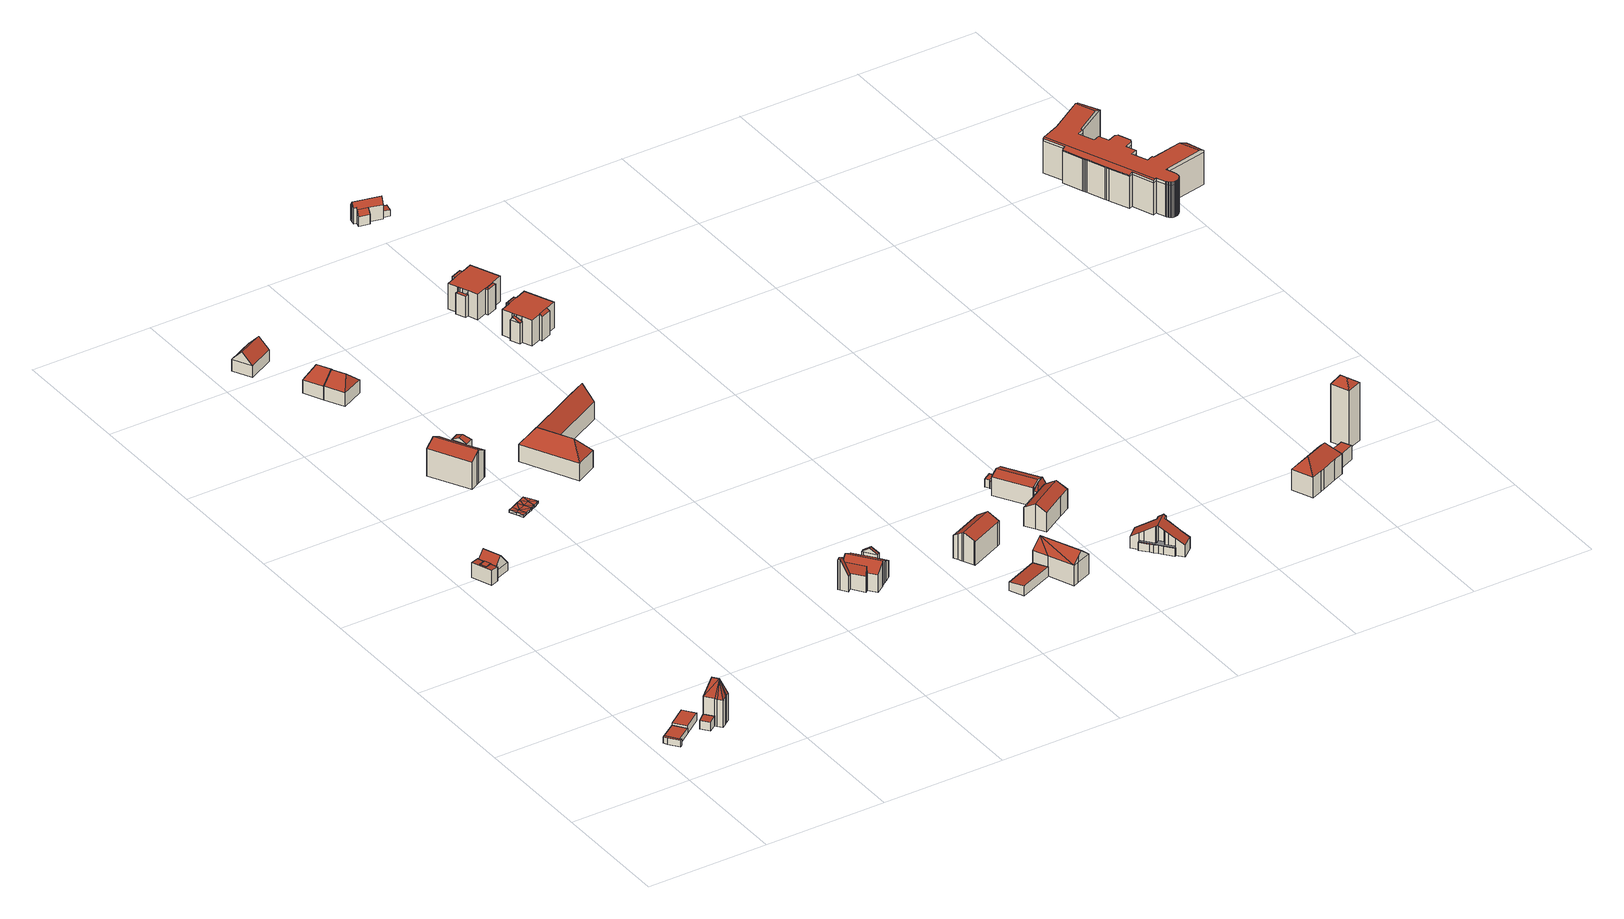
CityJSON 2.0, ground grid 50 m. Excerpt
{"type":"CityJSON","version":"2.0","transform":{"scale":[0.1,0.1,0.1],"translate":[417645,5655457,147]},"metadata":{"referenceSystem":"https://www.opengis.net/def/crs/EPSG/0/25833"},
"CityObjects":{
"building1":{"type":"Building","attributes":{"Dachtyp_tdc":"tdcPolyFlatRoof","Gemeindeschluessel":14612000,"Dachneigung":4.55,"QualitaetDacherkennung":66,"Geometrietyp2DReferenz":"3000","measuredHeight":2.72,"function":"31001_9998","roofType":"2100"},"geometry":[{"type":"Solid","lod":"2","boundaries":[[[[0,1,2,3]],[[1,4,5,2]],[[4,6,7,5]],[[6,8,9,7]],[[8,10,11,9]],[[10,0,3,11]],[[10,8,6,4,1,0]],[[3,2,5,7,9,11]]]],"semantics":{"surfaces":[{"type":"WallSurface"},{"type":"RoofSurface"},{"type":"GroundSurface"}],"values":[[0,0,0,0,0,0,1,2]]}}]},
"building2":{"type":"Building","attributes":{"Dachtyp_tdc":"tdcPolyFlatRoof","Gemeindeschluessel":14612000,"Dachneigung":2.59,"QualitaetDacherkennung":82,"Geometrietyp2DReferenz":"3000","measuredHeight":2.54,"function":"31001_9998","roofType":"2100"},"geometry":[{"type":"Solid","lod":"2","boundaries":[[[[12,13,14,2]],[[13,15,16,14]],[[15,17,18,16]],[[17,19,5,18]],[[19,12,2,5]],[[19,17,15,13,12]],[[2,14,16,18,5]]]],"semantics":{"surfaces":[{"type":"WallSurface"},{"type":"RoofSurface"},{"type":"GroundSurface"}],"values":[[0,0,0,0,0,1,2]]}}]},
"building3":{"type":"Building","attributes":{"Dachtyp_tdc":"tdcPolyFlatRoof","Gemeindeschluessel":14612000,"Dachneigung":0,"QualitaetDacherkennung":0,"Geometrietyp2DReferenz":"3000","BezugspunktDach":"2000","measuredHeight":3,"function":"31001_9998"},"geometry":[{"type":"MultiSurface","lod":"2","boundaries":[[[20,21,22,23]],[[23,22,24,25]],[[22,21,26,24]],[[21,20,27,26]],[[20,23,25,27]],[[25,24,26,27]]],"semantics":{"surfaces":[{"type":"RoofSurface"},{"type":"WallSurface"},{"type":"GroundSurface"}],"values":[0,1,1,1,1,2]}}]},
"building4":{"type":"Building","attributes":{"Dachtyp_tdc":"tdcPolyFlatRoof","Gemeindeschluessel":14612000,"Dachneigung":4.44,"QualitaetDacherkennung":75,"Geometrietyp2DReferenz":"3000","measuredHeight":3.9,"function":"31001_9998","roofType":"2100"},"geometry":[{"type":"Solid","lod":"2","boundaries":[[[[28,29,30,31]],[[29,32,33,30]],[[32,34,35,33]],[[34,28,31,35]],[[34,32,29,28]],[[31,30,33,35]]]],"semantics":{"surfaces":[{"type":"WallSurface"},{"type":"RoofSurface"},{"type":"GroundSurface"}],"values":[[0,0,0,0,1,2]]}}]},
"building5":{"type":"Building","attributes":{"Dachtyp_tdc":"tdcFreeFormRoof","Gemeindeschluessel":14612000,"Dachneigung":71.72,"QualitaetDacherkennung":4,"Geometrietyp2DReferenz":"3000","measuredHeight":18.79,"function":"31001_9998","roofType":"5000"},"geometry":[{"type":"Solid","lod":"2","boundaries":[[[[36,37,38,39]],[[37,40,41,38]],[[40,42,43,41]],[[42,44,45,43]],[[44,46,47,45]],[[46,48,49,47]],[[48,50,51,49]],[[50,36,39,51]],[[50,52,36]],[[48,52,50]],[[52,48,46]],[[53,52,46,44]],[[53,44,42]],[[42,52,53]],[[40,52,42]],[[37,52,40]],[[52,37,36]],[[39,38,41,43,45,47,49,51]]]],"semantics":{"surfaces":[{"type":"WallSurface"},{"type":"RoofSurface"},{"type":"GroundSurface"}],"values":[[0,0,0,0,0,0,0,0,1,1,1,1,1,1,1,1,1,2]]}}]},
"building6":{"type":"Building","attributes":{"Dachtyp_tdc":"tdcPolyFlatRoof","Gemeindeschluessel":14612000,"Dachneigung":4.58,"QualitaetDacherkennung":60,"Geometrietyp2DReferenz":"3000","measuredHeight":6.4,"function":"31001_9998","roofType":"2100"},"geometry":[{"type":"Solid","lod":"2","boundaries":[[[[54,55,56,57]],[[55,58,59,56]],[[58,60,61,59]],[[60,62,63,61]],[[62,64,65,63]],[[64,66,67,65]],[[66,68,69,67]],[[68,70,71,69]],[[70,54,57,71]],[[70,68,66,64,62,60,58,55,54]],[[57,56,59,61,63,65,67,69,71]]]],"semantics":{"surfaces":[{"type":"WallSurface"},{"type":"RoofSurface"},{"type":"GroundSurface"}],"values":[[0,0,0,0,0,0,0,0,0,1,2]]}}]},
"building7":{"type":"Building","attributes":{"Gemeindeschluessel":14612000,"Geometrietyp2DReferenz":"3000","function":"31001_9998","roofType":"9999"},"children":["building7-1","building7-2"]},
"building7-1":{"type":"BuildingPart","attributes":{"Dachtyp_tdc":"tdcPolyFlatRoof","Dachneigung":0,"QualitaetDacherkennung":70,"Geometrietyp2DReferenz":"3000","measuredHeight":6.12,"roofType":"1000"},"parents":["building7"],"geometry":[{"type":"MultiSurface","lod":"2","boundaries":[[[72,73,74,75,76,77]],[[73,78,79,74]],[[78,80,81,82,83,79]],[[78,73,72,80]],[[83,75,74,79]]],"semantics":{"surfaces":[{"type":"WallSurface"},{"type":"RoofSurface"},{"type":"GroundSurface"}],"values":[0,0,0,1,2]}}]},
"building7-2":{"type":"BuildingPart","attributes":{"Dachtyp_tdc":"tdcGableRoof","Dachneigung":51.35,"QualitaetDacherkennung":65,"Geometrietyp2DReferenz":"3000","measuredHeight":8.54,"roofType":"3100"},"parents":["building7"],"geometry":[{"type":"MultiSurface","lod":"2","boundaries":[[[84,85,86,87]],[[85,76,75,86]],[[82,88,89,83]],[[88,90,91,89]],[[90,84,87,91]],[[90,92,93,84]],[[81,77,94,93,92,95]],[[82,81,95,88]],[[88,95,92,90]],[[85,94,77,76]],[[84,93,94,85]],[[87,86,75,83,89,91]]],"semantics":{"surfaces":[{"type":"WallSurface"},{"type":"RoofSurface"},{"type":"GroundSurface"}],"values":[0,0,0,0,0,1,1,0,0,0,0,2]}}]},
"building8":{"type":"Building","attributes":{"Stand_DGM":"2016","Stand_Basis-DLM":"2024","Gemeindeschluessel":"14612000","ObjektHoehe":1,"Stand_Laserscan":"2016","BodenHoehe":151.9,"Stand_3D-Stadtmodell":"2025","Geometrietyp2DReferenz":2000,"AbsoluteHoehe":152.9,"measuredHeight":1,"function":"53001_1800","roofType":"9999"},"geometry":[{"type":"MultiSurface","lod":"2","boundaries":[[[96,97,98]],[[96,98,99]],[[100,97,96]],[[101,102,100]],[[101,100,96]],[[103,104,105]],[[103,105,101]],[[101,105,102]],[[106,107,104]],[[106,104,103]],[[108,96,109]],[[109,96,99]],[[110,101,108]],[[108,101,96]],[[111,103,112]],[[112,103,110]],[[110,103,101]],[[111,106,103]],[[99,98,113]],[[99,113,114]],[[98,97,115]],[[98,115,113]],[[97,100,116]],[[97,116,115]],[[100,102,117]],[[100,117,116]],[[102,105,118]],[[102,118,117]],[[105,104,119]],[[105,119,118]],[[104,107,120]],[[104,120,119]],[[107,106,121]],[[107,121,120]],[[106,111,122]],[[106,122,121]],[[111,112,123]],[[111,123,122]],[[112,110,124]],[[112,124,123]],[[110,108,125]],[[110,125,124]],[[108,109,126]],[[108,126,125]],[[109,99,114]],[[109,114,126]],[[113,115,127]],[[114,113,127]],[[127,115,116]],[[116,117,128]],[[127,116,128]],[[118,119,129]],[[128,118,129]],[[117,118,128]],[[119,120,121]],[[129,119,121]],[[126,127,125]],[[114,127,126]],[[125,128,124]],[[127,128,125]],[[124,129,123]],[[128,129,124]],[[129,121,122]],[[123,129,122]]],"semantics":{"surfaces":[{"type":"RoofSurface"},{"type":"WallSurface"},{"type":"GroundSurface"}],"values":[0,0,0,0,0,0,0,0,0,0,0,0,0,0,0,0,0,0,1,1,1,1,1,1,1,1,1,1,1,1,1,1,1,1,1,1,1,1,1,1,1,1,1,1,1,1,2,2,2,2,2,2,2,2,2,2,2,2,2,2,2,2,2,2]}}]},
"building9":{"type":"Building","attributes":{"Gemeindeschluessel":14612000,"Geometrietyp2DReferenz":"3000","function":"31001_9998","roofType":"9999"},"children":["building9-1","building9-2"]},
"building9-1":{"type":"BuildingPart","attributes":{"Dachtyp_tdc":"tdcHipAndGableRoof","Dachneigung":30.76,"QualitaetDacherkennung":46,"Geometrietyp2DReferenz":"3000","measuredHeight":13.38,"roofType":"5000"},"parents":["building9"],"geometry":[{"type":"MultiSurface","lod":"2","boundaries":[[[130,131,132,133,134]],[[131,135,136,132]],[[135,137,138,139,136]],[[135,131,140]],[[130,137,141]],[[131,130,141,140]],[[137,135,140,141]],[[133,132,136,139]]],"semantics":{"surfaces":[{"type":"WallSurface"},{"type":"RoofSurface"},{"type":"GroundSurface"}],"values":[0,0,0,1,0,1,1,2]}}]},
"building9-2":{"type":"BuildingPart","attributes":{"Dachtyp_tdc":"tdcGableRoof","Dachneigung":29.71,"QualitaetDacherkennung":54,"Geometrietyp2DReferenz":"3000","measuredHeight":14,"roofType":"3100"},"parents":["building9"],"geometry":[{"type":"MultiSurface","lod":"2","boundaries":[[[142,143,144,145]],[[143,146,147,144]],[[146,148,149,147]],[[148,134,133,149]],[[138,150,151,139]],[[150,152,153,151]],[[152,154,155,153]],[[154,156,157,155]],[[156,158,159,157]],[[158,142,145,159]],[[154,152,150,138,134,148,146,143]],[[143,142,158,156,154]],[[145,144,147,149,133,139,151,153,155,157,159]]],"semantics":{"surfaces":[{"type":"WallSurface"},{"type":"RoofSurface"},{"type":"GroundSurface"}],"values":[0,0,0,0,0,0,0,0,0,0,1,1,2]}}]},
"building10":{"type":"Building","attributes":{"Dachtyp_tdc":"tdcFreeFormRoof","Gemeindeschluessel":14612000,"Dachneigung":46.14,"QualitaetDacherkennung":72,"Geometrietyp2DReferenz":"3000","measuredHeight":9.22,"function":"31001_9998","roofType":"5000"},"geometry":[{"type":"Solid","lod":"2","boundaries":[[[[160,161,162,163]],[[161,164,165,162]],[[164,166,167,165]],[[166,168,169,167]],[[168,170,171,169]],[[170,172,173,171]],[[172,174,175,173]],[[174,160,163,175]],[[160,174,176,177]],[[176,172,170,168,166,164,161,177]],[[174,172,176]],[[161,160,177]],[[163,162,165,167,169,171,173,175]]]],"semantics":{"surfaces":[{"type":"WallSurface"},{"type":"RoofSurface"},{"type":"GroundSurface"}],"values":[[0,0,0,0,0,0,0,0,1,1,0,0,2]]}}]},
"building11":{"type":"Building","attributes":{"Dachtyp_tdc":"tdcHipAndGableRoof","Gemeindeschluessel":14612000,"Dachneigung":42.14,"QualitaetDacherkennung":60,"Geometrietyp2DReferenz":"3000","measuredHeight":10.19,"function":"31001_9998","roofType":"5000"},"geometry":[{"type":"Solid","lod":"2","boundaries":[[[[178,179,180,181]],[[179,182,183,180]],[[182,184,185,183]],[[184,178,181,185]],[[182,179,186]],[[178,184,187]],[[179,178,187,186]],[[184,182,186,187]],[[181,180,183,185]]]],"semantics":{"surfaces":[{"type":"WallSurface"},{"type":"RoofSurface"},{"type":"GroundSurface"}],"values":[[0,0,0,0,1,0,1,1,2]]}}]},
"building12":{"type":"Building","attributes":{"Dachtyp_tdc":"tdcHipAndGableRoof","Gemeindeschluessel":14612000,"Dachneigung":41.69,"QualitaetDacherkennung":58,"Geometrietyp2DReferenz":"3000","measuredHeight":10.1,"function":"31001_9998","roofType":"5000"},"geometry":[{"type":"Solid","lod":"2","boundaries":[[[[184,188,189,185]],[[188,190,191,189]],[[190,192,181,191]],[[192,184,185,181]],[[190,188,193]],[[184,192,194]],[[188,184,194,193]],[[192,190,193,194]],[[185,189,191,181]]]],"semantics":{"surfaces":[{"type":"WallSurface"},{"type":"RoofSurface"},{"type":"GroundSurface"}],"values":[[0,0,0,0,1,0,1,1,2]]}}]},
"building13":{"type":"Building","attributes":{"Gemeindeschluessel":14612000,"Geometrietyp2DReferenz":"3000","function":"31001_9998","roofType":"9999"},"children":["building13-1","building13-2","building13-3","building13-4"]},
"building13-1":{"type":"BuildingPart","attributes":{"Dachtyp_tdc":"tdcFreeFormRoof","Dachneigung":80.15,"QualitaetDacherkennung":28,"Geometrietyp2DReferenz":"3000","measuredHeight":10.48,"roofType":"5000"},"parents":["building13"],"geometry":[{"type":"MultiSurface","lod":"2","boundaries":[[[195,196,197,198,199]],[[200,201,202,203]],[[201,204,205,202]],[[206,207,208,209]],[[207,195,199,208]],[[204,201,200,210]],[[200,211,212,196,195,207,210]],[[207,206,204,210]],[[199,198,213,203,202,205,209,208]]],"semantics":{"surfaces":[{"type":"WallSurface"},{"type":"RoofSurface"},{"type":"GroundSurface"}],"values":[0,0,0,0,0,1,1,1,2]}}]},
"building13-2":{"type":"BuildingPart","attributes":{"Dachtyp_tdc":"tdcGableRoof","Dachneigung":64.14,"QualitaetDacherkennung":5,"Geometrietyp2DReferenz":"3000","measuredHeight":12.67,"roofType":"3100"},"parents":["building13"],"geometry":[{"type":"MultiSurface","lod":"2","boundaries":[[[197,214,215,198]],[[214,216,217,215]],[[216,218,219,217]],[[218,220,200,203,219]],[[216,214,197,212,221]],[[221,220,218,216]],[[213,198,215,217,219,203]]],"semantics":{"surfaces":[{"type":"WallSurface"},{"type":"RoofSurface"},{"type":"GroundSurface"}],"values":[0,0,0,0,1,1,2]}}]},
"building13-3":{"type":"BuildingPart","attributes":{"Dachtyp_tdc":"tdcGableRoof","Dachneigung":29.79,"QualitaetDacherkennung":49,"Geometrietyp2DReferenz":"3000","measuredHeight":10.41,"roofType":"3100"},"parents":["building13"],"geometry":[{"type":"MultiSurface","lod":"2","boundaries":[[[222,223,224,225]],[[223,226,227,224]],[[226,228,229,227]],[[228,230,231,229]],[[230,232,233,231]],[[232,234,235,233]],[[234,236,206,209,235]],[[237,238,239,205]],[[238,240,241,239]],[[240,242,243,241]],[[238,237,236,234,232,230]],[[230,228,226,223,222,242,240,238]],[[225,224,227,229,231,233,235,209,205,239,241,243]]],"semantics":{"surfaces":[{"type":"WallSurface"},{"type":"RoofSurface"},{"type":"GroundSurface"}],"values":[0,0,0,0,0,0,0,0,0,0,1,1,2]}}]},
"building13-4":{"type":"BuildingPart","attributes":{"Dachtyp_tdc":"tdcGableRoof","Dachneigung":34.88,"QualitaetDacherkennung":55,"Geometrietyp2DReferenz":"3000","measuredHeight":10.51,"roofType":"3100"},"parents":["building13"],"geometry":[{"type":"MultiSurface","lod":"2","boundaries":[[[244,245,246,243,242]],[[245,247,248,246]],[[247,249,222,225,248]],[[247,245,250]],[[244,249,251]],[[245,244,251,250]],[[249,247,250,251]],[[243,246,248,225]]],"semantics":{"surfaces":[{"type":"WallSurface"},{"type":"RoofSurface"},{"type":"GroundSurface"}],"values":[0,0,0,0,0,1,1,2]}}]},
"building14":{"type":"Building","attributes":{"Dachtyp_tdc":"tdcFreeFormRoof","Gemeindeschluessel":14612000,"Dachneigung":51.45,"QualitaetDacherkennung":13,"Geometrietyp2DReferenz":"3000","measuredHeight":13.47,"function":"31001_9998","roofType":"5000"},"geometry":[{"type":"Solid","lod":"2","boundaries":[[[[252,253,254,255]],[[253,256,257,254]],[[256,258,259,257]],[[258,260,261,259]],[[260,262,263,261]],[[262,264,265,263]],[[264,252,255,265]],[[266,267,264,262]],[[268,269,266,262,260]],[[268,260,258]],[[258,269,268]],[[256,269,258]],[[269,256,253]],[[267,266,269,253,252]],[[267,252,264]],[[255,254,257,259,261,263,265]]]],"semantics":{"surfaces":[{"type":"WallSurface"},{"type":"RoofSurface"},{"type":"GroundSurface"}],"values":[[0,0,0,0,0,0,0,1,1,0,1,1,1,1,1,2]]}}]},
"building15":{"type":"Building","attributes":{"Dachtyp_tdc":"tdcPolyFlatRoof","Gemeindeschluessel":14612000,"Dachneigung":6.43,"QualitaetDacherkennung":63,"Geometrietyp2DReferenz":"3000","measuredHeight":4.25,"function":"31001_9998","roofType":"2100"},"geometry":[{"type":"Solid","lod":"2","boundaries":[[[[270,271,272,273]],[[271,274,275,272]],[[274,276,277,275]],[[276,270,273,277]],[[276,274,271,270]],[[273,272,275,277]]]],"semantics":{"surfaces":[{"type":"WallSurface"},{"type":"RoofSurface"},{"type":"GroundSurface"}],"values":[[0,0,0,0,1,2]]}}]},
"building16":{"type":"Building","attributes":{"Dachtyp_tdc":"tdcGableRoof","Gemeindeschluessel":14612000,"Dachneigung":27.27,"QualitaetDacherkennung":53,"Geometrietyp2DReferenz":"3000","measuredHeight":12.34,"function":"31001_9998","roofType":"3100"},"geometry":[{"type":"Solid","lod":"2","boundaries":[[[[278,279,280,281]],[[279,282,283,280]],[[282,284,285,283]],[[284,286,287,285]],[[286,288,289,287]],[[288,290,291,289]],[[290,292,293,291]],[[292,294,295,293]],[[294,296,297,295]],[[296,278,281,297]],[[292,290,288,286,284,282]],[[282,279,278,296,294,292]],[[281,280,283,285,287,289,291,293,295,297]]]],"semantics":{"surfaces":[{"type":"WallSurface"},{"type":"RoofSurface"},{"type":"GroundSurface"}],"values":[[0,0,0,0,0,0,0,0,0,0,1,1,2]]}}]},
"building17":{"type":"Building","attributes":{"Gemeindeschluessel":14612000,"Geometrietyp2DReferenz":"3000","function":"31001_9998","roofType":"9999"},"children":["building17-1","building17-2","building17-3","building17-4"]},
"building17-1":{"type":"BuildingPart","attributes":{"Dachtyp_tdc":"tdcGableRoof","Dachneigung":25.2,"QualitaetDacherkennung":9,"Geometrietyp2DReferenz":"3000","measuredHeight":10.31,"roofType":"3100"},"parents":["building17"],"geometry":[{"type":"MultiSurface","lod":"2","boundaries":[[[298,299,300,301]],[[299,302,303,300]],[[304,298,301,305]],[[306,307,308,309]],[[299,308,307,302]],[[298,309,308,299]],[[304,306,309,298]],[[301,300,303,305]]],"semantics":{"surfaces":[{"type":"WallSurface"},{"type":"RoofSurface"},{"type":"GroundSurface"}],"values":[0,0,0,1,1,0,0,2]}}]},
"building17-2":{"type":"BuildingPart","attributes":{"Dachtyp_tdc":"tdcPolyFlatRoof","Dachneigung":33.38,"QualitaetDacherkennung":20,"Geometrietyp2DReferenz":"3000","measuredHeight":11.04,"roofType":"2100"},"parents":["building17"],"geometry":[{"type":"MultiSurface","lod":"2","boundaries":[[[310,311,312,313,314]],[[311,315,316,312]],[[315,317,318,319,316]],[[317,315,311,310]],[[313,312,316,319]]],"semantics":{"surfaces":[{"type":"WallSurface"},{"type":"RoofSurface"},{"type":"GroundSurface"}],"values":[0,0,0,1,2]}}]},
"building17-3":{"type":"BuildingPart","attributes":{"Dachtyp_tdc":"tdcFreeFormRoof","Dachneigung":32.45,"QualitaetDacherkennung":12,"Geometrietyp2DReferenz":"3000","measuredHeight":10.99,"roofType":"5000"},"parents":["building17"],"geometry":[{"type":"MultiSurface","lod":"2","boundaries":[[[320,321,322,323]],[[321,324,325,322]],[[324,326,327,325]],[[328,326,324]],[[329,328,324,321]],[[329,321,320]],[[328,329,320,326]],[[323,322,325,327]]],"semantics":{"surfaces":[{"type":"WallSurface"},{"type":"RoofSurface"},{"type":"GroundSurface"}],"values":[0,0,0,1,1,1,1,2]}}]},
"building17-4":{"type":"BuildingPart","attributes":{"Dachtyp_tdc":"tdcPolyFlatRoof","Dachneigung":0,"QualitaetDacherkennung":64,"Geometrietyp2DReferenz":"3000","measuredHeight":10.87,"roofType":"1000"},"parents":["building17"],"geometry":[{"type":"MultiSurface","lod":"2","boundaries":[[[318,330,331,319]],[[330,332,305,331]],[[332,306,304,305]],[[333,303,302]],[[333,334,335,303]],[[334,336,323,335]],[[336,320,323]],[[337,327,326]],[[337,338,339,327]],[[338,340,341,339]],[[340,314,313,341]],[[314,340,338,337,336,334,333,332,330,318]],[[319,331,305,303,335,323,327,339,341,313]]],"semantics":{"surfaces":[{"type":"WallSurface"},{"type":"RoofSurface"},{"type":"GroundSurface"}],"values":[0,0,0,0,0,0,0,0,0,0,0,1,2]}}]},
"building18":{"type":"Building","attributes":{"Gemeindeschluessel":14612000,"Geometrietyp2DReferenz":"3000","function":"31001_9998","roofType":"9999"},"children":["building18-1","building18-2","building18-3","building18-4"]},
"building18-1":{"type":"BuildingPart","attributes":{"Dachtyp_tdc":"tdcPolyFlatRoof","Dachneigung":0,"QualitaetDacherkennung":33,"Geometrietyp2DReferenz":"3000","measuredHeight":8.93,"roofType":"1000"},"parents":["building18"],"geometry":[{"type":"MultiSurface","lod":"2","boundaries":[[[342,343,344,345]],[[343,346,347,344]],[[346,348,349,347]],[[348,350,351,349]],[[350,348,346,343,342]],[[345,344,347,349,351]]],"semantics":{"surfaces":[{"type":"WallSurface"},{"type":"RoofSurface"},{"type":"GroundSurface"}],"values":[0,0,0,0,1,2]}}]},
"building18-2":{"type":"BuildingPart","attributes":{"Dachtyp_tdc":"tdcPolyFlatRoof","Dachneigung":0,"QualitaetDacherkennung":66,"Geometrietyp2DReferenz":"3000","measuredHeight":10.83,"roofType":"1000"},"parents":["building18"],"geometry":[{"type":"MultiSurface","lod":"2","boundaries":[[[352,353,354]],[[352,355,356,353]],[[355,357,345,356]],[[357,342,345]],[[358,359,349,351,350]],[[359,360,361,349]],[[360,362,363,361]],[[364,365,366]],[[364,367,368,365]],[[367,369,370,368]],[[369,371,372,370]],[[371,373,372]],[[371,369,367,364,362,360,359,358,357,355,352]],[[353,356,345,351,349,361,363,365,368,370,372]]],"semantics":{"surfaces":[{"type":"WallSurface"},{"type":"RoofSurface"},{"type":"GroundSurface"}],"values":[0,0,0,0,0,0,0,0,0,0,0,0,1,2]}}]},
"building18-3":{"type":"BuildingPart","attributes":{"Dachtyp_tdc":"tdcPolyFlatRoof","Dachneigung":0,"QualitaetDacherkennung":24,"Geometrietyp2DReferenz":"3000","measuredHeight":10.69,"roofType":"1000"},"parents":["building18"],"geometry":[{"type":"MultiSurface","lod":"2","boundaries":[[[374,375,376,363]],[[375,377,378,376]],[[377,366,365,378]],[[366,377,375,374]],[[363,376,378,365]]],"semantics":{"surfaces":[{"type":"WallSurface"},{"type":"RoofSurface"},{"type":"GroundSurface"}],"values":[0,0,0,1,2]}}]},
"building18-4":{"type":"BuildingPart","attributes":{"Dachtyp_tdc":"tdcFreeFormRoof","Dachneigung":30.95,"QualitaetDacherkennung":9,"Geometrietyp2DReferenz":"3000","measuredHeight":11.01,"roofType":"5000"},"parents":["building18"],"geometry":[{"type":"MultiSurface","lod":"2","boundaries":[[[373,379,380,372]],[[379,381,382,380]],[[381,354,353,382]],[[383,354,381]],[[384,383,381,379]],[[384,379,373]],[[383,384,373,354]],[[372,380,382,353]]],"semantics":{"surfaces":[{"type":"WallSurface"},{"type":"RoofSurface"},{"type":"GroundSurface"}],"values":[0,0,0,1,1,1,1,2]}}]},
"building19":{"type":"Building","attributes":{"Dachtyp_tdc":"tdcFreeFormRoof","Gemeindeschluessel":14612000,"Dachneigung":39.58,"QualitaetDacherkennung":56,"Geometrietyp2DReferenz":"3000","measuredHeight":12.49,"function":"31001_9998","roofType":"5000"},"geometry":[{"type":"Solid","lod":"2","boundaries":[[[[385,386,387,388]],[[386,389,390,387]],[[389,391,392,390]],[[385,393,394,395]],[[386,385,395]],[[395,389,386]],[[394,396,391,395]],[[397,393,385]],[[396,394,393,397]],[[389,395,391]],[[392,398,399,388,387,390]],[[391,396,398,392]],[[396,397,399,398]],[[397,385,388,399]]]],"semantics":{"surfaces":[{"type":"WallSurface"},{"type":"RoofSurface"},{"type":"GroundSurface"}],"values":[[0,0,0,1,1,1,1,0,0,0,2,0,0,0]]}}]},
"building20":{"type":"Building","attributes":{"Gemeindeschluessel":14612000,"Geometrietyp2DReferenz":"3000","function":"31001_9998","roofType":"9999"},"children":["building20-1","building20-2"]},
"building20-1":{"type":"BuildingPart","attributes":{"Dachtyp_tdc":"tdcPolyFlatRoof","Dachneigung":53.51,"QualitaetDacherkennung":48,"Geometrietyp2DReferenz":"3000","measuredHeight":6.03,"roofType":"2100"},"parents":["building20"],"geometry":[{"type":"MultiSurface","lod":"2","boundaries":[[[400,401,402,403]],[[401,404,405,402]],[[404,406,407,405]],[[406,404,401,400]],[[403,402,405,407]]],"semantics":{"surfaces":[{"type":"WallSurface"},{"type":"RoofSurface"},{"type":"GroundSurface"}],"values":[0,0,0,1,2]}}]},
"building20-2":{"type":"BuildingPart","attributes":{"Dachtyp_tdc":"tdcGableRoof","Dachneigung":53.4,"QualitaetDacherkennung":75,"Geometrietyp2DReferenz":"3000","measuredHeight":8.63,"roofType":"3100"},"parents":["building20"],"geometry":[{"type":"MultiSurface","lod":"2","boundaries":[[[408,409,410,411]],[[412,413,414,415]],[[413,416,417,414]],[[416,408,411,417]],[[409,418,419,410]],[[418,420,421,419]],[[420,422,423,421]],[[422,424,425,423]],[[424,426,427,425]],[[426,428,429,427]],[[428,400,403,429]],[[426,424,422,420,418,409,408,416,413,412,430,431,432,433]],[[433,434,435,406,400,428,426]],[[407,436,437,438,439,440,441,415,414,417,411,410,419,421,423,425,427,429,403]],[[435,436,407,406]],[[435,434,437,436]],[[434,433,438,437]],[[433,432,439,438]],[[432,431,440,439]],[[431,430,441,440]],[[430,412,415,441]]],"semantics":{"surfaces":[{"type":"WallSurface"},{"type":"RoofSurface"},{"type":"GroundSurface"}],"values":[0,0,0,0,0,0,0,0,0,0,0,1,1,2,0,0,0,0,0,0,0]}}]},
"building21":{"type":"Building","attributes":{"Dachtyp_tdc":"tdcPolyFlatRoof","Gemeindeschluessel":14612000,"Dachneigung":4.45,"QualitaetDacherkennung":56,"Geometrietyp2DReferenz":"3000","measuredHeight":2.69,"function":"31001_9998","roofType":"2100"},"geometry":[{"type":"Solid","lod":"2","boundaries":[[[[442,443,444,445]],[[443,446,447,444]],[[446,448,449,447]],[[448,442,445,449]],[[448,446,443,442]],[[445,444,447,449]]]],"semantics":{"surfaces":[{"type":"WallSurface"},{"type":"RoofSurface"},{"type":"GroundSurface"}],"values":[[0,0,0,0,1,2]]}}]},
"building22":{"type":"Building","attributes":{"Dachtyp_tdc":"tdcGableRoof","Gemeindeschluessel":14612000,"Dachneigung":32.34,"QualitaetDacherkennung":57,"Geometrietyp2DReferenz":"3000","measuredHeight":10.71,"function":"31001_9998","roofType":"3100"},"geometry":[{"type":"Solid","lod":"2","boundaries":[[[[450,451,452,453]],[[451,454,455,452]],[[454,456,457,455]],[[456,458,459,457]],[[458,460,461,459]],[[460,462,463,461]],[[462,464,465,463]],[[464,450,453,465]],[[460,458,456,454,451]],[[451,450,464,462,460]],[[453,452,455,457,459,461,463,465]]]],"semantics":{"surfaces":[{"type":"WallSurface"},{"type":"RoofSurface"},{"type":"GroundSurface"}],"values":[[0,0,0,0,0,0,0,0,1,1,2]]}}]},
"building23":{"type":"Building","attributes":{"Dachtyp_tdc":"tdcPolyFlatRoof","Gemeindeschluessel":14612000,"Dachneigung":0,"QualitaetDacherkennung":30,"Geometrietyp2DReferenz":"3000","measuredHeight":3.45,"function":"31001_9998","roofType":"1000"},"geometry":[{"type":"Solid","lod":"2","boundaries":[[[[466,467,468,469]],[[467,470,471,468]],[[470,472,473,471]],[[472,466,469,473]],[[472,470,467,466]],[[469,468,471,473]]]],"semantics":{"surfaces":[{"type":"WallSurface"},{"type":"RoofSurface"},{"type":"GroundSurface"}],"values":[[0,0,0,0,1,2]]}}]},
"building24":{"type":"Building","attributes":{"Gemeindeschluessel":14612000,"Geometrietyp2DReferenz":"3000","function":"31001_9998","roofType":"9999"},"children":["building24-1","building24-2","building24-3"]},
"building24-1":{"type":"BuildingPart","attributes":{"Dachtyp_tdc":"tdcFreeFormRoof","Dachneigung":40.75,"QualitaetDacherkennung":30,"Geometrietyp2DReferenz":"3000","measuredHeight":4.18,"roofType":"5000"},"parents":["building24"],"geometry":[{"type":"MultiSurface","lod":"2","boundaries":[[[474,475,476,477]],[[475,478,479,476]],[[478,480,481,479]],[[482,480,478]],[[483,482,478,475]],[[483,475,474]],[[482,483,474,480]],[[477,476,479,481]]],"semantics":{"surfaces":[{"type":"WallSurface"},{"type":"RoofSurface"},{"type":"GroundSurface"}],"values":[0,0,0,1,1,1,1,2]}}]},
"building24-2":{"type":"BuildingPart","attributes":{"Dachtyp_tdc":"tdcGableRoof","Dachneigung":20.34,"QualitaetDacherkennung":66,"Geometrietyp2DReferenz":"3000","measuredHeight":9.29,"roofType":"3100"},"parents":["building24"],"geometry":[{"type":"MultiSurface","lod":"2","boundaries":[[[484,485,486,487]],[[485,488,489,486]],[[488,490,491,489]],[[490,492,477,491]],[[492,474,477]],[[493,494,495,481,480]],[[494,496,497,495]],[[496,498,497]],[[499,500,501]],[[499,484,487,500]],[[502,496,494,493,492,490]],[[490,488,485,484,499,502]],[[487,486,489,491,477,481,495,497,503,500]]],"semantics":{"surfaces":[{"type":"WallSurface"},{"type":"RoofSurface"},{"type":"GroundSurface"}],"values":[0,0,0,0,0,0,0,0,0,0,1,1,2]}}]},
"building24-3":{"type":"BuildingPart","attributes":{"Dachtyp_tdc":"tdcFreeFormRoof","Dachneigung":72.76,"QualitaetDacherkennung":22,"Geometrietyp2DReferenz":"3000","measuredHeight":9.44,"roofType":"5000"},"parents":["building24"],"geometry":[{"type":"MultiSurface","lod":"2","boundaries":[[[504,505,506,507]],[[505,501,500,506]],[[498,508,509,497]],[[508,504,507,509]],[[501,505,510]],[[505,504,508,511,510]],[[508,498,511]],[[498,512,501,510,511]],[[507,506,500,503,497,509]]],"semantics":{"surfaces":[{"type":"WallSurface"},{"type":"RoofSurface"},{"type":"GroundSurface"}],"values":[0,0,0,0,1,1,1,1,2]}}]},
"building25":{"type":"Building","attributes":{"Gemeindeschluessel":14612000,"Geometrietyp2DReferenz":"3000","function":"31001_9998","roofType":"9999"},"children":["building25-1","building25-2"]},
"building25-1":{"type":"BuildingPart","attributes":{"Dachtyp_tdc":"tdcPolyFlatRoof","Dachneigung":0,"QualitaetDacherkennung":0,"Geometrietyp2DReferenz":"3000","measuredHeight":3.26,"roofType":"9999"},"parents":["building25"],"geometry":[{"type":"MultiSurface","lod":"2","boundaries":[[[513,514,515,516,517,518,519,520,521]],[[521,520,522,523]],[[520,519,524,522]],[[519,518,525,524]],[[518,517,526,525]],[[517,516,527,526]],[[516,515,528,527]],[[515,514,529,528]],[[522,524,525,526,527,528,529,530,523]],[[523,530,513,521]],[[530,529,514,513]]],"semantics":{"surfaces":[{"type":"RoofSurface"},{"type":"WallSurface"},{"type":"GroundSurface"},{"type":"ClosureSurface","isClosure":"1","QuelleClosure":"LoD1Solid"}],"values":[0,1,1,1,1,1,1,1,2,3,3]}}]},
"building25-2":{"type":"BuildingPart","attributes":{"Dachtyp_tdc":"tdcGableRoof","Dachneigung":32.53,"QualitaetDacherkennung":40,"Geometrietyp2DReferenz":"3000","measuredHeight":11.58,"roofType":"3100"},"parents":["building25"],"geometry":[{"type":"MultiSurface","lod":"2","boundaries":[[[531,532,533,534]],[[532,535,536,533]],[[535,537,538,536]],[[537,539,540,538]],[[539,541,523,540]],[[542,529,514]],[[541,521,523]],[[542,543,544,529]],[[543,545,546,544]],[[545,547,548,546]],[[547,549,550,548]],[[549,551,552,550]],[[551,553,554,552]],[[553,555,556,554]],[[555,557,558,556]],[[557,559,560,558]],[[559,531,534,560]],[[555,553,551,549,547,545,543,542,561]],[[561,541,539,537,535,532,531,559,557,555]],[[534,533,536,538,540,523,530,529,544,546,548,550,552,554,556,558,560]]],"semantics":{"surfaces":[{"type":"WallSurface"},{"type":"RoofSurface"},{"type":"GroundSurface"}],"values":[0,0,0,0,0,0,0,0,0,0,0,0,0,0,0,0,0,1,1,2]}}]},
"building26":{"type":"Building","attributes":{"Dachtyp_tdc":"tdcFreeFormRoof","Gemeindeschluessel":14612000,"Dachneigung":47.47,"QualitaetDacherkennung":68,"Geometrietyp2DReferenz":"3000","measuredHeight":13.74,"function":"31001_9998","roofType":"5000"},"geometry":[{"type":"Solid","lod":"2","boundaries":[[[[562,563,564,565]],[[563,566,567,564]],[[566,568,569,567]],[[568,570,571,569]],[[570,572,573,571]],[[572,574,575,573]],[[574,576,577,575]],[[576,578,579,577]],[[578,562,565,579]],[[574,580,581,576]],[[566,563,562,582,583]],[[568,566,583,580,574,572,570]],[[583,582,578,581,580]],[[578,576,581]],[[562,578,582]],[[565,564,567,569,571,573,575,577,579]]]],"semantics":{"surfaces":[{"type":"WallSurface"},{"type":"RoofSurface"},{"type":"GroundSurface"}],"values":[[0,0,0,0,0,0,0,0,0,1,1,1,1,0,0,2]]}}]},
"building27":{"type":"Building","attributes":{"Gemeindeschluessel":14612000,"Geometrietyp2DReferenz":"3000","function":"31001_9998","roofType":"9999"},"children":["building27-1","building27-2"]},
"building27-1":{"type":"BuildingPart","attributes":{"Dachtyp_tdc":"tdcPolyFlatRoof","Dachneigung":0,"QualitaetDacherkennung":4,"Geometrietyp2DReferenz":"3000","measuredHeight":3.54,"roofType":"1000"},"parents":["building27"],"geometry":[{"type":"MultiSurface","lod":"2","boundaries":[[[584,585,586,587]],[[588,589,565,590]],[[589,584,587,565]],[[589,588,585,584]],[[587,586,590,565]]],"semantics":{"surfaces":[{"type":"WallSurface"},{"type":"RoofSurface"},{"type":"GroundSurface"}],"values":[0,0,0,1,2]}}]},
"building27-2":{"type":"BuildingPart","attributes":{"Dachtyp_tdc":"tdcPolyFlatRoof","Dachneigung":0,"QualitaetDacherkennung":45,"Geometrietyp2DReferenz":"3000","measuredHeight":5.81,"roofType":"1000"},"parents":["building27"],"geometry":[{"type":"MultiSurface","lod":"2","boundaries":[[[591,592,564,593]],[[592,594,588,590,564]],[[595,586,585]],[[595,596,597,586]],[[596,591,593,597]],[[596,595,594,592,591]],[[593,564,590,586,597]]],"semantics":{"surfaces":[{"type":"WallSurface"},{"type":"RoofSurface"},{"type":"GroundSurface"}],"values":[0,0,0,0,0,1,2]}}]},
"building28":{"type":"Building","attributes":{"Dachtyp_tdc":"tdcFreeFormRoof","Gemeindeschluessel":14612000,"Dachneigung":39,"QualitaetDacherkennung":5,"Geometrietyp2DReferenz":"3000","measuredHeight":27.28,"function":"31001_9998","roofType":"5000"},"geometry":[{"type":"Solid","lod":"2","boundaries":[[[[598,599,600,601]],[[599,602,603,600]],[[602,604,605,603]],[[604,598,601,605]],[[606,607,604,602]],[[606,602,599]],[[607,606,599,598]],[[607,598,604]],[[601,600,603,605]]]],"semantics":{"surfaces":[{"type":"WallSurface"},{"type":"RoofSurface"},{"type":"GroundSurface"}],"values":[[0,0,0,0,1,1,1,1,2]]}}]},
"building29":{"type":"Building","attributes":{"name":"Schloss Wachwitz","Dachtyp_tdc":"tdcFreeFormRoof","Gemeindeschluessel":14612000,"Dachneigung":0.666,"QualitaetDacherkennung":12,"Geometrietyp2DReferenz":"3000","measuredHeight":15.31,"function":"31001_3031","roofType":"5000"},"geometry":[{"type":"Solid","lod":"2","boundaries":[[[[608,609,610,611]],[[609,612,613,610]],[[612,614,615,613]],[[614,616,617,615]],[[616,618,619,617]],[[618,620,621,619]],[[620,622,623,621]],[[622,624,625,623]],[[624,626,627,625]],[[626,628,629,627]],[[628,630,631,629]],[[630,632,633,631]],[[632,634,635,633]],[[634,636,637,635]],[[636,638,639,637]],[[638,640,641,639]],[[640,642,643,641]],[[642,644,645,643]],[[644,646,647,645]],[[646,648,649,647]],[[648,650,651,649]],[[650,652,653,651]],[[652,654,655,653]],[[654,656,657,655]],[[656,658,659,657]],[[658,660,661,659]],[[660,662,663,661]],[[662,664,665,663]],[[664,666,667,665]],[[666,668,669,667]],[[668,670,671,669]],[[670,672,673,671]],[[672,674,675,673]],[[674,676,677,675]],[[676,678,679,677]],[[678,680,681,679]],[[680,682,683,681]],[[682,684,685,683]],[[684,686,687,685]],[[686,688,689,687]],[[688,690,691,689]],[[690,692,693,691]],[[692,694,695,693]],[[694,696,697,695]],[[696,698,699,697]],[[698,700,701,699]],[[700,702,703,701]],[[702,704,705,703]],[[704,706,707,705]],[[706,708,709,707]],[[708,710,711,709]],[[710,712,713,711]],[[712,714,715,713]],[[714,716,717,715]],[[716,718,719,717]],[[718,720,721,719]],[[720,722,723,721]],[[722,724,725,723]],[[724,726,727,725]],[[726,728,729,727]],[[728,730,731,729]],[[730,732,733,731]],[[732,734,735,733]],[[734,736,737,735]],[[736,738,739,737]],[[738,608,611,739]],[[740,741,742,743,744,745,746,747,748,749,750,751,752,753,754]],[[755,756,757,730]],[[646,758,759,760]],[[761,762,763,764,765,766,767,768,769,770,771,772,773,774,775,776,777,778,757,756,779,749,748,780,781,782,783,784,785,786,787,788,789,790,791,792,793,794,795,796,797,798,799,800,801,802,803,804,759,758,805,806,807,808,809]],[[634,761,809,636]],[[636,809,808,638]],[[638,808,807,640]],[[640,807,806,642]],[[642,806,805,644]],[[644,805,758,646]],[[648,760,759,804,650]],[[650,804,803,652]],[[652,803,802,654]],[[654,802,801,656]],[[656,801,800,658]],[[658,800,799,660]],[[660,799,798,662]],[[662,798,797,664]],[[664,797,796,666]],[[666,796,795,668]],[[668,795,794,670]],[[670,794,793,672]],[[672,793,792,674]],[[674,792,791,676]],[[676,791,790,678]],[[678,790,789,680]],[[680,789,788,682]],[[682,788,787,684]],[[684,787,786,686]],[[686,786,785,688]],[[688,785,784,690]],[[690,784,783,692]],[[692,783,782,694]],[[694,782,781,696]],[[696,781,780,698]],[[698,780,748,747,700]],[[726,779,756,755,728]],[[724,750,749,779,726]],[[732,778,777,734]],[[730,757,778,732]],[[734,777,776,736]],[[736,776,775,738]],[[738,775,774,608]],[[608,774,773,609]],[[609,773,772,612]],[[612,772,771,614]],[[614,771,770,616]],[[616,770,769,618]],[[618,769,768,620]],[[620,768,767,622]],[[622,767,766,624]],[[624,766,765,626]],[[626,765,764,628]],[[628,764,763,630]],[[630,763,762,632]],[[632,762,761,634]],[[646,760,648]],[[728,755,730]],[[716,754,753,718]],[[714,740,754,716]],[[718,753,752,720]],[[720,752,751,722]],[[722,751,750,724]],[[700,747,746,702]],[[702,746,745,704]],[[704,745,744,706]],[[706,744,743,708]],[[708,743,742,710]],[[710,742,741,712]],[[712,741,740,714]],[[611,610,613,615,617,619,621,623,625,627,629,631,633,635,637,639,641,643,645,647,649,651,653,655,657,659,661,663,665,667,669,671,673,675,677,679,681,683,685,687,689,691,693,695,697,699,701,703,705,707,709,711,713,715,717,719,721,723,725,727,729,731,733,735,737,739]]]],"semantics":{"surfaces":[{"type":"WallSurface"},{"type":"RoofSurface"},{"type":"GroundSurface"}],"values":[[0,0,0,0,0,0,0,0,0,0,0,0,0,0,0,0,0,0,0,0,0,0,0,0,0,0,0,0,0,0,0,0,0,0,0,0,0,0,0,0,0,0,0,0,0,0,0,0,0,0,0,0,0,0,0,0,0,0,0,0,0,0,0,0,0,0,1,1,1,1,0,0,0,0,0,0,0,0,0,0,0,0,0,0,0,0,0,0,0,0,0,0,0,0,0,0,0,0,0,0,0,0,0,0,0,0,0,0,0,0,0,0,0,0,0,0,0,0,0,0,0,0,0,0,0,0,0,0,0,0,0,0,0,0,0,0,2]]}}]}
},
"vertices":[
[9,183,85],[18,191,84],[18,191,58],[9,183,58],[52,142,84],[52,142,58],[57,136,84],[57,136,58],[47,129,85],[47,129,58],[19,168,85],[19,168,58],
[18,191,83],[19,191,83],[19,191,58],[81,236,80],[81,236,58],[116,188,80],[116,188,58],[52,142,83],
[155,289,89],[81,236,89],[116,188,89],[189,241,89],[116,188,59],[189,241,59],[81,236,59],[155,289,59],
[167,189,95],[198,213,98],[198,213,59],[167,189,59],[224,179,98],[224,179,59],[193,155,95],[193,155,59],
[244,152,172],[230,170,172],[230,170,57],[244,152,57],[224,179,172],[224,179,57],[198,213,172],[198,213,57],[236,243,172],[236,243,57],[283,181,172],[283,181,57],[270,172,172],[270,172,57],[263,166,172],[263,166,57],[249,186,245],[232,209,245],
[100,1471,67],[125,1481,65],[125,1481,4],[100,1471,4],[132,1462,65],[132,1462,4],[135,1452,65],[135,1452,4],[102,1439,68],[102,1439,4],[71,1523,68],[71,1523,4],[105,1535,65],[105,1535,4],[115,1508,65],[115,1508,4],[90,1498,67],[90,1498,4],
[125,1481,66],[100,1471,66],[100,1471,5],[125,1481,5],[125,1481,38],[125,1481,50],[90,1498,66],[90,1498,5],[115,1508,66],[115,1508,50],[115,1508,38],[115,1508,5],
[203,1489,38],[132,1462,38],[132,1462,5],[203,1489,5],[105,1535,38],[105,1535,5],[175,1562,38],[175,1562,5],[136,1547,90],[164,1474,90],[132,1462,50],[105,1535,50],
[462,1754,59],[469,1723,59],[494,1737,59],[480,1763,59],[468,1723,59],[437,1740,59],[451,1714,59],[407,1726,59],[420,1699,59],[450,1713,59],[389,1717,59],[402,1690,59],[441,1776,59],[465,1789,59],[423,1767,59],[376,1744,59],[394,1753,59],[494,1737,49],[480,1763,49],[469,1723,49],[468,1723,49],[451,1714,49],[450,1713,49],[420,1699,49],[402,1690,49],[389,1717,49],[376,1744,49],[394,1753,49],[423,1767,49],[441,1776,49],[465,1789,49],[462,1754,49],[437,1740,49],[407,1726,49],
[365,2102,166],[398,2120,166],[398,2120,49],[365,2102,49],[365,2102,163],[427,2066,164],[427,2066,49],[394,2048,164],[394,2048,163],[394,2048,49],[403,2088,182],[379,2075,182],
[260,2104,164],[301,2125,189],[301,2125,49],[260,2104,49],[341,2146,163],[341,2146,49],[364,2102,163],[364,2102,49],[428,1984,163],[428,1984,49],[426,1983,164],[426,1983,49],[388,1963,189],[388,1963,49],[380,1958,184],[380,1958,49],[347,1941,164],[347,1941,49],
[48,2907,150],[8,2983,150],[8,2983,102],[48,2907,102],[51,3005,150],[51,3005,102],[54,3006,150],[54,3006,102],[66,3013,150],[66,3013,102],[70,3015,150],[70,3015,102],[114,3037,150],[114,3037,102],[153,2961,150],[153,2961,102],[133,2999,195],[28,2945,195],
[184,2655,152],[145,2733,152],[145,2733,96],[184,2655,96],[236,2779,151],[236,2779,96],[276,2699,151],[276,2699,96],[202,2731,198],[230,2677,198],
[315,2623,151],[315,2623,96],[223,2577,155],[223,2577,96],[184,2655,155],[257,2623,197],[230,2677,197],
[1105,543,175],[1069,591,175],[1069,591,170],[1069,591,108],[1105,543,108],[1044,624,175],[1053,631,175],[1053,631,108],[1044,624,108],[1055,632,175],[1055,632,108],[1115,551,175],[1110,547,213],[1110,547,108],[1115,551,108],[1053,623,213],[1050,616,175],[1067,593,175],[1050,616,108],
[1055,580,170],[1055,580,108],[1036,606,235],[1036,606,108],[1030,614,233],[1030,614,108],[1044,624,233],[1050,616,235],
[1201,615,179],[1225,582,179],[1225,582,108],[1201,615,108],[1205,567,193],[1205,567,108],[1193,557,202],[1193,557,108],[1178,547,212],[1178,547,108],[1175,544,210],[1175,544,108],[1140,518,182],[1140,518,108],[1115,551,182],[1055,632,182],[1093,661,212],[1093,661,108],[1140,696,179],[1140,696,108],[1165,663,179],[1165,663,108],
[1165,663,194],[1176,671,194],[1176,671,108],[1212,623,192],[1212,623,108],[1201,615,192],[1194,648,213],[1183,639,213],
[674,1744,150],[561,1965,150],[561,1965,77],[674,1744,77],[793,2086,150],[793,2086,77],[890,2137,150],[890,2137,77],[935,2049,150],[935,2049,77],[692,1922,150],[692,1922,77],[761,1790,150],[761,1790,77],[626,1943,211],[695,1810,211],[912,2093,212],[627,1944,212],
[1529,166,189],[1504,226,182],[1504,226,147],[1529,166,147],[1643,286,182],[1643,286,147],[1669,225,189],[1669,225,147],
[1502,442,234],[1500,447,237],[1500,447,135],[1502,442,135],[1482,486,259],[1482,486,135],[1479,492,254],[1479,492,135],[1472,508,243],[1472,508,135],[1464,526,229],[1464,526,135],[1609,593,229],[1609,593,135],[1628,553,259],[1628,553,135],[1648,509,234],[1648,509,135],[1639,505,234],[1639,505,135],
[903,2481,258],[886,2520,258],[886,2520,171],[903,2481,171],[897,2525,258],[897,2525,171],[914,2486,258],[914,2486,171],[914,2486,259],[901,2515,274],[890,2511,274],[903,2481,259],
[1018,2483,282],[1023,2472,274],[1023,2472,171],[1018,2483,171],[1018,2483,280],[979,2453,274],[979,2453,171],[974,2464,282],[974,2464,280],[974,2464,171],
[923,2582,277],[918,2594,277],[918,2594,171],[923,2582,171],[962,2613,277],[962,2613,171],[967,2601,277],[967,2601,171],[959,2604,281],[926,2590,281],
[931,2446,280],[931,2446,171],[914,2486,280],[897,2525,280],[881,2564,280],[881,2564,171],[923,2582,280],[967,2601,280],[1011,2620,280],[1011,2620,171],[1062,2502,280],[1062,2502,171],
[847,2733,260],[835,2729,260],[835,2729,171],[847,2733,171],[818,2768,260],[818,2768,171],[829,2773,260],[829,2773,171],[830,2773,260],[830,2773,171],
[906,2712,279],[906,2712,171],[906,2712,277],[863,2694,279],[863,2694,171],[847,2733,279],[830,2773,279],[829,2773,279],[813,2812,279],[813,2812,171],[855,2830,279],[855,2830,171],[899,2849,279],[899,2849,171],[899,2849,278],[944,2868,279],[944,2868,171],[994,2750,279],[994,2750,171],[949,2731,279],[949,2731,171],[949,2731,277],
[855,2830,278],[851,2842,278],[851,2842,171],[894,2860,278],[894,2860,171],
[954,2719,277],[954,2719,171],[911,2701,277],[911,2701,171],[914,2709,281],[946,2723,281],
[1712,122,235],[1669,225,235],[1669,225,149],[1712,122,149],[1643,286,235],[1643,286,149],[1728,322,235],[1728,322,149],[1737,133,257],[1755,140,273],[1686,304,273],[1797,158,235],[1737,133,235],[1797,158,149],[1737,133,149],
[855,3393,266],[852,3378,246],[852,3378,206],[855,3393,206],[810,3388,246],[810,3388,206],[813,3403,266],[813,3403,206],
[872,3445,244],[875,3444,244],[875,3444,206],[872,3445,206],[860,3447,245],[865,3446,244],[865,3446,206],[860,3447,206],[869,3445,244],[869,3445,206],[878,3443,244],[878,3443,206],[882,3442,244],[882,3442,206],[923,3433,244],[923,3433,206],[918,3415,270],[918,3415,206],[915,3399,292],[915,3399,206],[910,3380,266],[910,3380,206],[825,3455,245],[821,3435,272],[810,3438,272],[806,3423,292],[803,3410,273],[814,3407,273],[814,3407,206],[803,3410,206],[806,3423,206],[810,3438,206],[821,3435,206],[825,3455,206],
[936,3374,237],[910,3380,239],[910,3380,212],[936,3374,212],[918,3415,239],[918,3415,212],[944,3409,237],[944,3409,212],
[1803,440,252],[1781,477,277],[1781,477,170],[1803,440,170],[1757,517,248],[1757,517,170],[1862,581,248],[1862,581,170],[1902,605,248],[1902,605,170],[1926,566,277],[1926,566,170],[1949,528,252],[1949,528,170],[1902,500,252],[1902,500,170],
[1772,794,213],[1804,813,213],[1804,813,179],[1772,794,179],[1815,796,213],[1815,796,179],[1782,777,213],[1782,777,179],
[1795,755,208],[1782,777,208],[1782,777,178],[1795,755,178],[1815,796,208],[1815,796,178],[1828,775,208],[1828,775,178],[1810,779,219],[1795,770,219],
[1847,595,257],[1762,735,257],[1762,735,178],[1847,595,178],[1778,745,264],[1778,745,178],[1794,754,270],[1794,754,178],[1795,755,270],[1828,775,256],[1913,635,256],[1913,635,178],[1903,629,260],[1903,629,178],[1903,629,240],[1852,598,259],[1852,598,178],[1852,598,240],[1879,615,270],[1879,615,178],
[1902,605,240],[1862,581,240],[1862,581,178],[1902,605,178],[1913,612,240],[1913,612,178],[1866,595,272],[1900,616,272],[1879,615,240],
[2043,86,224],[1998,140,224],[1994,136,224],[2021,105,224],[2031,93,224],[2043,80,224],[2055,66,224],[2083,32,224],[2086,35,224],[2083,32,191],[2086,35,191],[2055,66,191],[2043,80,191],[2031,93,191],[2021,105,191],[1994,136,191],[1998,140,191],[2043,86,191],
[2103,107,292],[2131,74,263],[2131,74,191],[2103,107,191],[2130,72,264],[2130,72,191],[2153,45,240],[2153,45,191],[2109,8,240],[2109,8,191],[2086,35,264],[1998,140,262],[1977,165,241],[1977,165,191],[2021,203,241],[2021,203,191],[2043,177,263],[2043,177,191],[2070,145,289],[2070,145,191],[2075,140,294],[2075,140,191],[2087,150,294],[2087,150,191],[2100,135,307],[2100,135,191],[2106,128,301],[2106,128,191],[2094,118,301],[2094,118,191],[2043,86,307],
[2796,168,325],[2820,113,325],[2820,113,239],[2796,168,239],[2829,93,325],[2829,93,239],[2788,76,325],[2788,76,239],[2723,47,325],[2723,47,239],[2707,40,325],[2707,40,239],[2660,20,325],[2660,20,239],[2623,105,325],[2623,105,239],[2791,179,324],[2791,179,239],[2677,78,376],[2623,105,326],[2791,179,325],[2775,121,376],
[2863,197,275],[2868,185,275],[2868,185,239],[2863,197,239],[2801,155,275],[2796,168,275],[2801,155,239],
[2911,154,297],[2820,113,297],[2911,154,239],[2801,155,297],[2868,185,297],[2893,195,297],[2893,195,239],
[2930,200,498],[2898,272,498],[2898,272,252],[2930,200,252],[2958,299,498],[2958,299,252],[2990,225,498],[2990,225,252],[2936,268,525],[2947,243,525],
[2782,1629,817],[2807,1640,817],[2807,1640,681],[2782,1629,681],[2823,1602,817],[2823,1602,681],[2824,1599,817],[2824,1599,681],[2828,1600,817],[2828,1600,681],[2857,1612,817],[2857,1612,681],[2868,1607,817],[2868,1607,681],[2872,1597,817],[2872,1597,681],[2887,1560,817],[2887,1560,681],[2889,1556,817],[2889,1556,681],[2884,1545,817],[2884,1545,681],[2856,1533,817],[2856,1533,681],[2852,1531,817],[2852,1531,681],[2869,1490,817],[2869,1490,681],[2843,1480,817],[2843,1480,681],[2869,1416,817],[2869,1416,681],[2895,1426,817],[2895,1426,681],[2898,1419,817],[2898,1419,681],[2902,1420,817],[2902,1420,681],[3058,1452,817],[3058,1452,681],[3076,1368,817],[3076,1368,681],[2898,1331,817],[2898,1331,681],[2890,1328,817],[2890,1328,681],[2903,1297,817],[2903,1297,681],[2905,1290,817],[2905,1290,681],[2906,1286,817],[2906,1286,681],[2907,1281,817],[2907,1281,681],[2907,1276,817],[2907,1276,681],[2906,1272,817],[2906,1272,681],[2905,1267,817],[2905,1267,681],[2902,1263,817],[2902,1263,681],[2899,1259,817],[2899,1259,681],[2896,1256,817],[2896,1256,681],[2892,1253,817],[2892,1253,681],[2888,1251,817],[2888,1251,681],[2883,1249,817],[2883,1249,681],[2878,1248,817],[2878,1248,681],[2873,1248,817],[2873,1248,681],[2868,1249,817],[2868,1249,681],[2864,1251,817],[2864,1251,681],[2860,1253,817],[2860,1253,681],[2856,1256,817],[2856,1256,681],[2853,1259,817],[2853,1259,681],[2850,1263,817],[2850,1263,681],[2848,1267,817],[2848,1267,681],[2833,1304,817],[2833,1304,681],[2819,1299,817],[2819,1299,681],[2784,1386,817],[2784,1386,681],[2770,1380,817],[2770,1380,681],[2736,1462,817],[2736,1462,681],[2732,1473,817],[2732,1473,681],[2730,1478,817],[2730,1478,681],[2700,1550,817],[2700,1550,681],[2698,1556,817],[2698,1556,681],[2695,1562,817],[2695,1562,681],[2693,1568,817],[2693,1568,681],[2660,1649,817],[2660,1649,681],[2674,1655,817],[2674,1655,681],[2638,1742,817],[2638,1742,681],[2716,1774,817],[2716,1774,681],[2870,1872,817],[2870,1872,681],[2917,1799,817],[2917,1799,681],[2782,1713,817],[2782,1713,681],[2779,1711,817],[2779,1711,681],[2782,1704,817],[2782,1704,681],[2756,1693,817],[2756,1693,681],[2698,1556,821],[2700,1550,821],[2730,1478,821],[2732,1473,821],[2736,1462,821],[2770,1380,821],[2784,1386,828],[2819,1299,828],[2825,1301,831],[2644,1744,831],[2638,1742,828],[2674,1655,828],[2660,1649,821],[2693,1568,821],[2695,1562,821],[2870,1872,824],[2854,1861,834],[2887,1780,834],[3023,1445,834],[3056,1364,834],[3076,1368,824],[2869,1490,832],[2852,1531,832],[2856,1533,832],[2884,1545,833],[2889,1556,833],[2887,1560,833],[2872,1597,833],[2868,1607,833],[2857,1612,833],[2828,1600,832],[2824,1599,832],[2823,1602,832],[2807,1640,832],[2782,1629,832],[2756,1693,832],[2782,1704,832],[2779,1711,832],[2782,1713,832],[2716,1774,832],[2833,1304,831],[2848,1267,831],[2850,1263,831],[2853,1259,831],[2856,1256,831],[2860,1253,831],[2864,1251,831],[2868,1249,831],[2873,1248,831],[2878,1248,831],[2883,1249,831],[2888,1251,831],[2892,1253,831],[2896,1256,831],[2899,1259,832],[2902,1263,832],[2905,1267,832],[2906,1272,832],[2907,1276,832],[2907,1281,832],[2906,1286,832],[2905,1290,832],[2903,1297,832],[2890,1328,832],[2898,1331,832],[2902,1420,832],[2898,1419,832],[2895,1426,832],[2869,1416,832],[2843,1480,832]
]}
